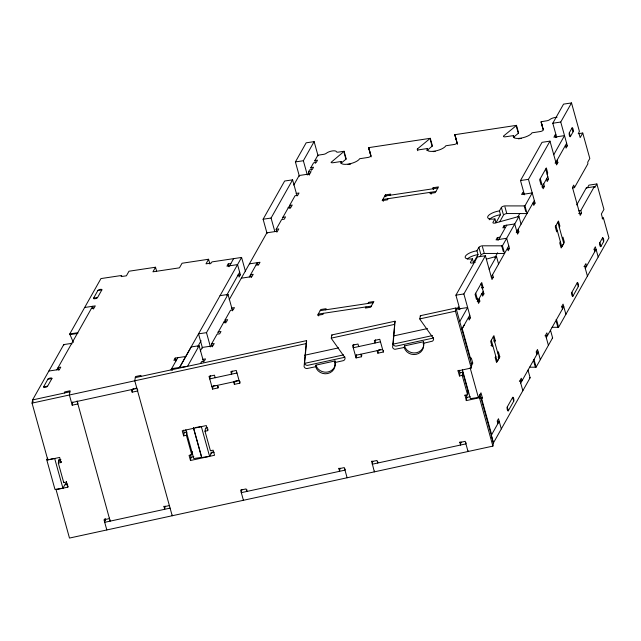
<?xml version="1.0" encoding="UTF-8"?>
<svg xmlns="http://www.w3.org/2000/svg" width="641" height="641" viewBox="0 0 641 641"><rect width="100%" height="100%" fill="white"/><g stroke="black" fill="none" stroke-linecap="round" stroke-linejoin="round"><path stroke-width="0.96" d="M344.842 356.869A2.82 2.604 9.4 0 1 343.945 357.462L307.528 365.37A2.82 2.604 9.4 0 1 304.603 363.351L306.598 341.188A2.852 2.636 9.8 0 0 306.55 340.627L135.299 377.621M66.552 481.495L66.464 482.024L63.739 482.617L58.323 463.098L61.047 462.506L59.637 457.41L47.827 459.974L32.05 403.109L32.579 399.928L63.763 344.578L71.728 343.376A2.82 0.873 81.5 0 1 71.864 343.953M47.827 459.974L47.963 459.18M64.461 393.005L64.637 391.947L70.085 390.762L69.388 395L72.209 405.184L77.665 403.998L77.841 402.941M58.323 463.098L58.852 459.918L60.895 459.477M61.224 461.448L61.047 462.506M72.209 405.184L72.737 402.003M77.048 400.921L110.156 521.133L110.332 520.075M63.739 482.617L63.828 482.088M68.05 486.062L67.882 487.12L56.071 489.684L69.484 538.063L492.897 446.112L493.426 442.931L479.997 394.552L479.476 397.732L492.897 446.112M105.228 519.138L104.707 522.319L170.089 508.121M109.539 518.056L109.451 518.585L104.002 519.771L106.823 529.955M137.775 389.928L137.599 390.986L132.15 392.164L132.671 388.991L134.041 388.694M140.748 376.435L140.924 375.378L135.475 376.563L134.77 380.802L172.213 515.757L172.317 515.124M165.17 506.126L164.641 509.299L164.024 506.222M184.175 432.699L186.9 432.106L186.379 435.287L183.655 435.88L184.175 432.699L183.47 430.151M207.347 427.667L205.529 428.06L205 431.241L210.416 450.767L213.141 450.174L214.559 455.262L190.481 460.494L191.002 457.313L190.297 454.765M190.481 460.494L189.071 455.398L191.787 454.806L192.316 451.633M210.296 375.53L209.735 378.919L236.986 373.006M218.277 386.331L218.012 387.917L212.564 389.103L213.084 385.922L214.903 385.529M205 431.241L207.724 430.648L207.988 429.061M232.066 371.003L231.537 374.184L230.832 371.636L236.281 370.45L239.814 383.182L234.366 384.368L233.661 381.82M234.366 384.368L234.886 381.187L238.524 380.401M239.814 383.182L240.079 381.595M241.825 489.476L241.296 492.657L344.994 470.133L345.162 469.076M243.524 499.66L243.42 500.292L240.591 490.109L246.04 488.923L246.753 491.471L247.009 489.876M315.684 366.708L315.949 365.122L335.027 360.971L334.762 362.566A9.871 9.134 9.4 0 1 327.695 373.551A9.871 9.134 9.4 0 1 315.684 366.708L306.999 368.551A2.82 2.604 9.4 0 1 304.074 366.532L306.502 340.435M334.762 362.566L343.424 360.635A2.82 2.604 9.5 0 0 344.954 357.654L331.597 338.825A2.828 2.612 9.5 0 1 331.277 338.119L331.806 334.947L395.032 321.213L393.133 344.121A2.82 2.604 9.4 0 0 396.058 346.14L432.475 338.232A2.82 2.604 9.3 0 0 433.372 337.647M353.8 344.369L353.239 347.759L380.49 341.837M361.78 355.162L361.516 356.757L356.067 357.934L356.596 354.761M340.067 468.138L339.538 471.319L338.921 468.242M375.57 339.842L375.041 343.015L374.336 340.467L379.784 339.289L383.318 352.021L377.87 353.199L377.164 350.659M377.87 353.199L378.398 350.026L380.209 349.625M383.318 352.021L383.582 350.427M374.496 471.063L374.36 471.856L371.628 461.135M404.215 347.478L404.479 345.892L423.557 341.749L423.292 343.336A9.871 9.126 9.4 0 1 416.225 354.321A9.871 9.126 9.4 0 1 404.215 347.478L394.984 349.297A2.82 2.612 9.4 0 1 392.604 347.302L394.6 325.147A2.836 2.628 8.7 0 0 394.511 324.386L395.032 321.213M372.766 461.039L372.245 464.212L465.919 443.868L466.095 442.811M377.87 461.969L377.693 463.034L376.988 460.486L371.54 461.672M423.292 343.336L432.419 341.164A2.82 2.612 9.5 0 0 433.484 338.424L420.127 319.603A2.828 2.612 10 0 1 419.815 318.897L420.336 315.717L455.991 307.976L471.76 364.841L471.231 368.022L458.059 370.883L459.477 375.979L462.201 375.386L462.722 372.205L460.006 372.798L459.477 375.979M471.231 368.022L455.463 311.149L455.991 307.976M458.059 370.883L458.147 370.354M479.476 397.732L466.303 400.593L464.981 394.968M466.303 400.593L466.832 397.412L466.127 394.864M460.991 441.873L460.47 445.054L459.853 441.978M464.893 395.497L467.618 394.904L468.138 391.731L462.722 372.205M468.146 450.871L468.042 451.512L465.214 441.328L459.765 442.506M426.898 150.555L432.411 145.948L430.287 138.312L368.687 147.646A2.788 0.978 -15.5 0 0 368.655 147.879L370.426 154.241M514.082 136.789L518.305 133.336A2.828 0.986 -15.5 0 0 518.601 132.991L516.486 125.356L454.886 134.69A2.836 0.994 -15.5 0 0 454.854 134.922L456.616 141.284M459.749 321.558L467.642 307.544L457.033 309.138L458.323 306.847L459.116 309.707M461.873 329.194L464.38 324.731M73.37 342.382L69.989 334.618A2.82 0.873 81.5 0 1 69.765 333.937L100.949 278.579L121.734 275.454L121.093 276.6L126.397 275.806L128.985 271.223L155.515 267.233L156.572 271.047M93.562 298.161L97.865 290.517A2.115 0.737 -15.5 0 1 100.341 289.363A2.115 0.737 -15.5 0 1 101.847 289.924L97.544 297.56A2.115 0.737 -15.5 0 1 95.068 298.722A2.115 0.737 -15.5 0 1 93.562 298.161L97.544 297.56M51.905 378.551L47.923 379.151L43.604 386.819A2.115 0.737 -15.5 0 0 45.11 387.38A2.115 0.737 -15.5 0 0 47.586 386.219L51.905 378.551A2.115 0.737 -15.5 0 0 50.391 378.014A2.115 0.737 -15.5 0 0 47.915 379.176M56.817 369.833L92.633 306.278L93.402 309.058M66.103 485.101L65.63 483.402L62.922 488.202L54.966 489.395L46.721 459.693L47.626 458.091M155.515 267.233L152.935 271.816L179.464 267.826L182.052 263.243L208.581 259.252L209.911 264.028M208.581 259.252L206.001 263.836L211.306 263.042L211.955 261.897L241.585 257.442L245.527 271.656M185.778 356.484L175.161 358.079L173.871 360.37L176.523 359.978M230.88 263.507L228.228 263.908L226.938 266.199L237.547 264.605L240.375 274.789L239.085 277.08L238.38 274.532M170.939 369.881L177.813 357.686M229.59 265.799L233.628 258.635M241.585 257.442L179.584 367.469L191.154 346.933L199.119 345.739L203.598 361.901M267.065 233.492L263.114 219.23L284.636 181.026L292.6 179.833L297.079 195.994M299.395 176.315L295.405 161.925L306.166 142.823L314.13 141.629L318.072 155.843M197.66 346.789L201.082 340.724M226.69 295.277L239.67 272.241M199.119 345.739L187.549 366.275L171.628 368.663L172.157 370.586M210.448 346.909L206.49 332.655L228.02 294.443L220.055 295.645M274.765 231.345L271.071 218.036L292.6 179.833M307.319 174.993L303.361 160.731L314.13 141.629M200.337 350.899L202.3 347.43L212.908 345.836L214.206 343.544L211.546 343.945L212.347 346.805M229.206 299.676L266.88 232.811L277.497 231.217L278.787 228.925L276.135 229.326L276.928 232.194M293.786 185.057L299.171 175.506L309.787 173.911L311.077 171.62L308.425 172.02L309.283 175.113M311.582 170.177L310.877 167.63L313.561 162.854L316.245 162.453L317.535 160.154L314.883 160.554L315.636 163.287M200.609 363.351L201.595 361.612L204.247 361.212L205.537 358.92L202.644 359.353M211.546 343.945L217.043 334.201L219.695 333.801L220.985 331.509L218.092 331.942M217.684 333.056L224.358 321.205L224.831 322.904M225.8 322.928L225.007 320.059L230.496 310.324L233.148 309.923L234.438 307.632L231.545 308.065M249.277 276.984L257.345 262.658L258.123 265.438M276.135 229.326L281.623 219.583L284.275 219.182L285.565 216.89L282.673 217.331M282.264 218.437L288.939 206.594L289.411 208.293M290.381 208.309L289.588 205.449L295.076 195.705L297.728 195.305L299.018 193.013L296.126 193.446M308.425 172.02L309.603 169.913L312.263 169.52L313.553 167.229L310.877 167.63M314.883 160.554L317.896 155.21L323.489 154.369A2.82 0.986 -15.5 0 0 326.421 153.223A5.641 1.971 -15.5 0 1 332.286 150.947A5.641 1.971 -15.5 0 1 336.429 151.725A2.82 0.986 -15.5 0 0 338.504 152.109L344.097 151.268L346.22 158.912A2.812 0.986 -15.5 0 1 345.924 159.256L340.996 163.279M193.39 427.835L201.635 457.546L209.591 456.344L212.211 451.705M390.057 195.241L390.706 194.095L385.393 194.888L382.164 200.625L387.476 199.824L388.117 198.678M323.537 313.289L322.896 314.443L317.583 315.236L320.812 309.507L326.125 308.706L325.476 309.851M365.995 306.911L365.346 308.057L370.65 307.255L373.879 301.526L368.575 302.328L367.934 303.473M432.515 188.855L433.156 187.709L438.468 186.916L435.239 192.645L429.927 193.438L430.576 192.292L431.105 194.207M523.433 194.135L522.904 192.228L521.614 194.519L532.222 192.925L524.939 205.857A2.82 0.986 -15.5 0 1 524.21 205.921L504.675 205.905A2.82 0.986 -15.5 0 0 501.374 207.452L499.435 210.889A9.871 3.453 -15.5 0 0 487.889 216.297A9.871 3.453 -15.5 0 0 494.916 218.91L492.977 222.347A2.82 0.986 -15.5 0 0 494.988 223.1L518.16 216.658A2.82 0.986 -15.5 0 1 518.946 216.498L502.456 245.759A2.82 0.986 -15.5 0 1 501.719 245.832L482.184 245.807A2.82 0.986 -15.5 0 0 478.891 247.354L476.952 250.791A9.871 3.453 -15.5 0 0 465.406 256.2A9.871 3.453 -15.5 0 0 472.425 258.82L470.494 262.257A2.82 0.986 -15.5 0 0 472.497 263.002L475.277 262.233M476.952 250.791L478.01 254.613L473.491 262.634L472.425 258.82M499.435 210.889L500.493 214.711L495.974 222.731L494.916 218.91M459.909 309.539L455.919 295.156L477.441 256.953L485.405 255.751L492 279.524L493.29 277.224L492.584 274.685M524.45 194.8L520.5 180.538L542.022 142.334L549.986 141.14L556.58 164.905L557.87 162.614L557.165 160.066M556.741 137.494L552.79 123.232L563.551 104.13L571.516 102.937L579.4 131.365L578.751 132.519L580.169 137.607L582.749 133.024L578.206 133.705M480.077 256.648L481.006 254.998A2.82 0.986 -15.5 0 1 484.308 253.451M499.764 221.714L503.489 215.088A2.82 0.986 -15.5 0 1 506.791 213.541L526.325 213.565A2.82 0.986 -15.5 0 0 527.054 213.493L524.939 205.857M468.467 317.471L469.18 320.019L470.47 317.728L463.876 293.963L485.405 255.751M533.056 202.852L533.761 205.4L535.051 203.109L528.456 179.344L549.986 141.14M565.346 145.547L566.051 148.095L567.341 145.803L560.747 122.038L571.516 102.937M499.996 237.194L497.336 237.595L496.046 239.886L506.662 238.292L509.491 248.476L508.193 250.767L507.488 248.227M518.144 229.31L518.849 231.858L517.559 234.149L514.731 223.965L504.122 225.56L502.832 227.851L505.485 227.459M555.859 134.818L555.194 134.922L553.904 137.214L564.513 135.62L553.752 154.721M498.698 239.494L506.775 225.159M494.828 257.77L497.648 252.762M517.88 216.858L519.803 213.445M489.171 269.332L496.455 256.4A2.82 0.986 -15.5 0 0 495.669 256.568L486.399 259.14M569.344 132.751L572.036 127.976A2.115 0.649 81.5 0 1 573.046 129.025A2.115 0.649 81.5 0 1 573.094 131.798L570.402 136.573A2.115 0.649 81.5 0 1 569.392 135.523A2.115 0.649 81.5 0 1 569.344 132.751L570.402 136.573M477.128 298.305L476.479 299.451L475.069 294.355L481.744 282.513L483.154 287.609L482.513 288.754M541.709 183.695L541.068 184.84L539.65 179.744L546.324 167.902L547.735 172.99L547.093 174.136M469.765 315.18L462.209 328.593L470.678 359.144L471.327 357.999L472.738 363.094L471.431 365.418M477.833 300.853L483.218 291.302M491.286 276.976L508.778 245.936M516.854 231.609L534.346 200.561M542.414 186.235L547.799 176.684M555.875 162.357L566.636 143.255M479.123 298.562L479.837 301.11L478.539 303.401L475.718 293.209M481.095 283.659L483.923 293.85L482.633 296.142L481.928 293.594M543.712 183.943L544.417 186.491L543.127 188.783L540.299 178.599M545.683 169.048L548.504 179.232L547.214 181.523L546.509 178.975M572.557 187.933L574.456 187.653L587.909 163.776A1.41 0.433 81.5 0 1 587.877 161.925L589.816 158.487L582.749 133.024M494.676 341.869L495.317 340.724L493.907 335.636L490.677 341.365L492.088 346.452L492.737 345.307L490.966 345.579M557.317 230.696L556.676 231.842L555.258 226.746L558.487 221.017L559.905 226.113L559.256 227.259M576.692 204.944L586.307 187.885L594.263 186.691A1.41 0.433 81.5 0 0 594.944 187.388L596.875 183.951L588.919 185.145L587.468 187.725M495.797 356.348L495.148 357.494L496.567 362.582L499.796 356.853L498.377 351.757L497.737 352.903M560.378 241.729L559.737 242.875L561.147 247.971L564.376 242.234L562.966 237.146L562.317 238.292M574.456 187.653L573.743 185.105L572.453 187.396L580.225 215.408L581.515 213.116L580.81 210.569L594.263 186.691M462.433 369.889L470.406 398.638L478.362 397.444L480.982 392.805L482.393 397.893L481.752 399.039L491.639 434.686M602.091 218.148L603.413 217.948L602.772 219.094L601.362 213.998L603.942 209.415L596.875 183.951M507.263 406.955L512.648 397.404A2.115 0.649 81.5 0 1 513.665 398.454A2.115 0.649 81.5 0 1 513.705 401.218L508.329 410.769A2.115 0.649 81.5 0 1 507.311 409.719A2.115 0.649 81.5 0 1 507.263 406.955L508.329 410.769M520.724 383.07L538.216 352.029L536.285 352.326M546.284 337.703L563.776 306.662L561.845 306.951M571.852 292.336L577.229 282.785A2.115 0.649 81.5 0 1 578.246 283.835A2.115 0.649 81.5 0 1 578.294 286.607L572.91 296.158A2.115 0.649 81.5 0 1 571.892 295.108A2.115 0.649 81.5 0 1 571.852 292.336L572.91 296.158M585.305 268.459L596.066 249.357L594.135 249.645M599.832 242.667L602.524 237.891A2.115 0.649 81.5 0 1 603.542 238.949A2.115 0.649 81.5 0 1 603.582 241.713L600.897 246.489A2.115 0.649 81.5 0 1 599.88 245.439A2.115 0.649 81.5 0 1 599.832 242.667L600.897 246.489M528.008 370.145L530.123 377.781L493.418 442.939L491.294 435.295L499.195 421.281L497.424 421.546M529.53 367.205L535.387 367.205A2.82 0.986 -15.5 0 0 536.124 367.141L552.614 337.871L550.491 330.235M552.013 327.295L557.878 327.303A2.82 0.986 -15.5 0 0 558.607 327.231L608.95 237.891L603.413 217.948M430.287 138.312L417.323 149L417.796 150.699M69.909 391.819L32.579 399.928L33.108 401.835M32.05 403.109L305.981 343.616M331.277 338.119L394.511 324.394M419.807 318.897L455.463 311.149M135.403 388.398L136.765 388.101M71.504 402.636L136.894 388.438M304.419 355.298L338.56 347.879M393.31 335.988L427.507 328.561M304.587 363.359L343.608 354.882M392.5 344.265L432.555 335.564M211.859 386.563L239.109 380.642M355.362 355.394L382.613 349.481M467.457 391.875L468.138 391.731M65.454 484.58L67.666 484.099M191.002 457.313L193.83 456.704M210.544 453.075L214.174 452.282M466.832 397.412L470.125 396.699M163.936 506.759L169.384 505.573M338.833 468.771L344.281 467.585L347.11 477.769M295.405 161.925L303.361 160.731M552.79 123.232L560.747 122.038M370.931 155.979A2.82 0.986 -15.5 0 1 368.126 157.43L359.673 158.72A9.871 3.453 -15.5 0 1 348.127 164.128A9.871 3.453 -15.5 0 1 341.1 161.508L333.136 162.71A2.82 0.986 -15.5 0 1 331.077 162.357L343.8 151.613A2.812 0.986 -15.5 0 0 344.097 151.268M454.854 134.922L457.129 143.023A2.82 0.986 -15.5 0 1 454.317 144.473L445.864 145.763A9.871 3.453 -15.5 0 1 434.318 151.172A9.871 3.453 -15.5 0 1 427.291 148.552L419.334 149.754A2.82 0.986 -15.5 0 1 417.323 149M557.021 117.255A5.641 1.971 -15.5 0 0 549.641 119.667A2.82 0.986 -15.5 0 1 546.717 120.812L541.076 121.734L543.32 130.059A2.82 0.986 -15.5 0 1 540.515 131.517L532.062 132.807A9.871 3.453 -15.5 0 1 520.516 138.208A9.871 3.453 -15.5 0 1 513.489 135.596L505.525 136.789A2.82 0.986 -15.5 0 1 503.522 136.044L516.189 125.7A2.828 0.986 -15.5 0 0 516.486 125.356M348.023 164.449L350.675 164.048M433.244 151.637L435.199 151.348M518.417 138.833L521.389 138.384M565.45 146.084L567.341 145.803M555.026 163.038L557.87 162.614M289.588 205.449L292.24 205.048L290.95 207.339L288.057 207.78M384.752 196.034L437.819 188.061M435.88 191.499L382.813 199.479L383.326 201.33M263.114 219.23L271.071 218.036M520.5 180.538L528.456 179.344M546.733 179.496L548.504 179.232M541.765 186.892L544.417 186.491M533.152 203.397L535.051 203.109M578.911 210.849L580.81 210.569M578.671 213.541L581.515 213.116M249.389 263.86L260.006 262.257L258.708 264.557L256.055 264.949M97.865 290.517L101.847 289.924M516.197 232.258L518.849 231.858M237.723 275.189L240.375 274.789M241.312 278.186L251.929 276.591L253.219 274.292L250.567 274.693L251.36 277.561M84.668 307.48L95.285 305.877L93.995 308.177L91.343 308.569M507.72 248.748L509.491 248.476M69.765 333.937L77.721 332.735A2.82 0.873 81.5 0 0 77.89 333.264M69.989 334.618L76.624 333.616M491.391 277.513L493.29 277.224M225.007 320.059L227.659 319.667L226.369 321.958L223.469 322.391M583.943 266.568L586.595 266.167L585.89 263.619L584.6 265.911L587.42 276.095M320.171 310.653L373.238 302.672M481.391 287.873L483.154 287.609M371.299 306.11L318.232 314.09L318.745 315.941M206.49 332.655L198.534 333.849L202.484 348.111M455.919 295.156L463.876 293.963M481.271 294.243L483.923 293.85M477.176 301.502L479.837 301.11M48.86 371.035L59.469 369.44L60.767 367.149L58.107 367.541L58.908 370.41M468.571 318.008L470.47 317.728M43.62 386.795L47.602 386.194M493.554 340.988L495.317 340.724M544.922 335.812L547.574 335.411L546.869 332.863L545.579 335.155L548.408 345.347M498.025 357.117L499.796 356.853M470.975 363.359L472.738 363.094M195.16 427.571L201.354 426.642L209.591 456.344M519.362 381.179L522.014 380.778L521.309 378.238L520.011 380.53L522.84 390.714M46.721 459.693L48.708 459.389M50.703 459.092L54.685 458.491L62.922 488.202M480.622 398.157L482.393 397.893M201.739 457.353L193.782 458.547L185.802 429.799M332.022 335.483L331.806 334.947M457.458 144.297L456.969 142.558A2.836 0.994 -15.5 0 1 457.001 142.326L454.926 134.61M368.655 147.879L371.155 156.869M572.036 127.976L573.094 131.798M602.524 237.891L603.582 241.713M598.189 256.993L595.361 246.809L594.071 249.101L594.776 251.649M555.194 134.922L555.947 137.647M541.469 122.928L542.526 126.742M542.879 128.016L543.159 129.602M541.044 121.958L542.807 128.328M577.229 282.785L578.294 286.607M557.846 222.179L563.735 243.404L561.796 246.841L555.915 225.624M516.542 126.974L518.305 133.336M565.899 314.306L563.07 304.114L561.78 306.406L562.486 308.954M513.489 135.596L514.018 137.503M558.607 327.231L556.492 319.595A2.82 0.986 -15.5 0 1 556.116 319.643M524.21 205.921L525.796 211.65M556.284 321.574L557.878 327.303M518.946 216.498L521.061 224.134M504.94 206.859L506.791 213.541M501.374 207.452L503.225 214.134M504.122 225.56L504.651 227.475M540.331 359.673L537.503 349.489L536.213 351.781L536.918 354.321M502.456 245.759L504.571 253.403A2.82 0.986 -15.5 0 1 503.842 253.467L484.308 253.451L482.449 246.769M536.124 367.141L534.001 359.505A2.82 0.986 -15.5 0 1 533.624 359.545M501.719 245.832L503.313 251.56M533.801 361.476L535.387 367.205M497.336 237.595L498.137 240.463M496.455 256.4L498.578 264.044M478.883 247.354L480.742 254.044M512.648 397.404L513.705 401.218M493.266 336.797L499.155 358.015L497.216 361.452L491.327 340.235M430.351 139.93L432.114 146.292M427.291 148.552L427.819 150.467M501.31 428.917L498.49 418.733L497.2 421.025L497.905 423.573M433.156 187.709L433.685 189.624M470.125 367.734L478.362 397.444M462.201 375.386L467.618 394.904M459.293 370.25L460.006 372.798M385.393 194.888L385.922 196.803M368.727 147.566L370.851 155.202M344.153 152.887L345.924 159.256M341.1 161.508L341.629 163.423M358.696 346.565L357.982 344.025L352.534 345.203L356.067 357.934M360.811 354.209L361.516 356.757M228.228 263.908L229.021 266.768M228.02 294.443L232.563 310.845M215.184 377.733L214.479 375.185L209.03 376.371L212.564 389.103M217.307 385.369L218.012 387.917M175.161 358.079L175.954 360.947M193.502 427.643L201.474 456.392M186.379 435.287L191.787 454.806M183.655 435.88L182.236 430.784L206.314 425.56L207.724 430.648M131.445 389.624L132.15 392.164M105.036 518.449L105.549 520.3M66.464 482.024L67.882 487.12M58.852 459.918L59.301 461.544M586.371 188.109A1.41 0.433 81.5 0 1 586.307 187.885M370.778 155.515A2.788 0.978 -15.5 0 1 370.81 155.29M489.163 219.783A9.871 3.453 -15.5 0 1 500.493 214.711M467.297 258.996A9.871 3.453 -15.5 0 1 478.01 254.613M63.763 344.578A2.82 0.873 81.5 0 1 63.9 345.154M420.648 316.422A2.828 2.62 8.8 0 1 420.336 315.717M423.557 341.749A9.871 9.134 9.4 0 1 416.49 352.734A9.871 9.134 9.4 0 1 404.479 345.892M315.949 365.114A9.863 9.118 9.5 0 0 324.274 372.092A9.879 9.142 9.4 0 0 332.062 370.017A9.863 9.126 9.4 0 0 335.339 363.511M335.019 360.979A9.863 9.126 9.4 0 1 335.203 361.78M552.222 337.943A2.82 0.986 -15.5 0 1 552.614 337.871M529.338 377.942A2.82 0.986 -15.5 0 1 530.123 377.781"/></g></svg>
